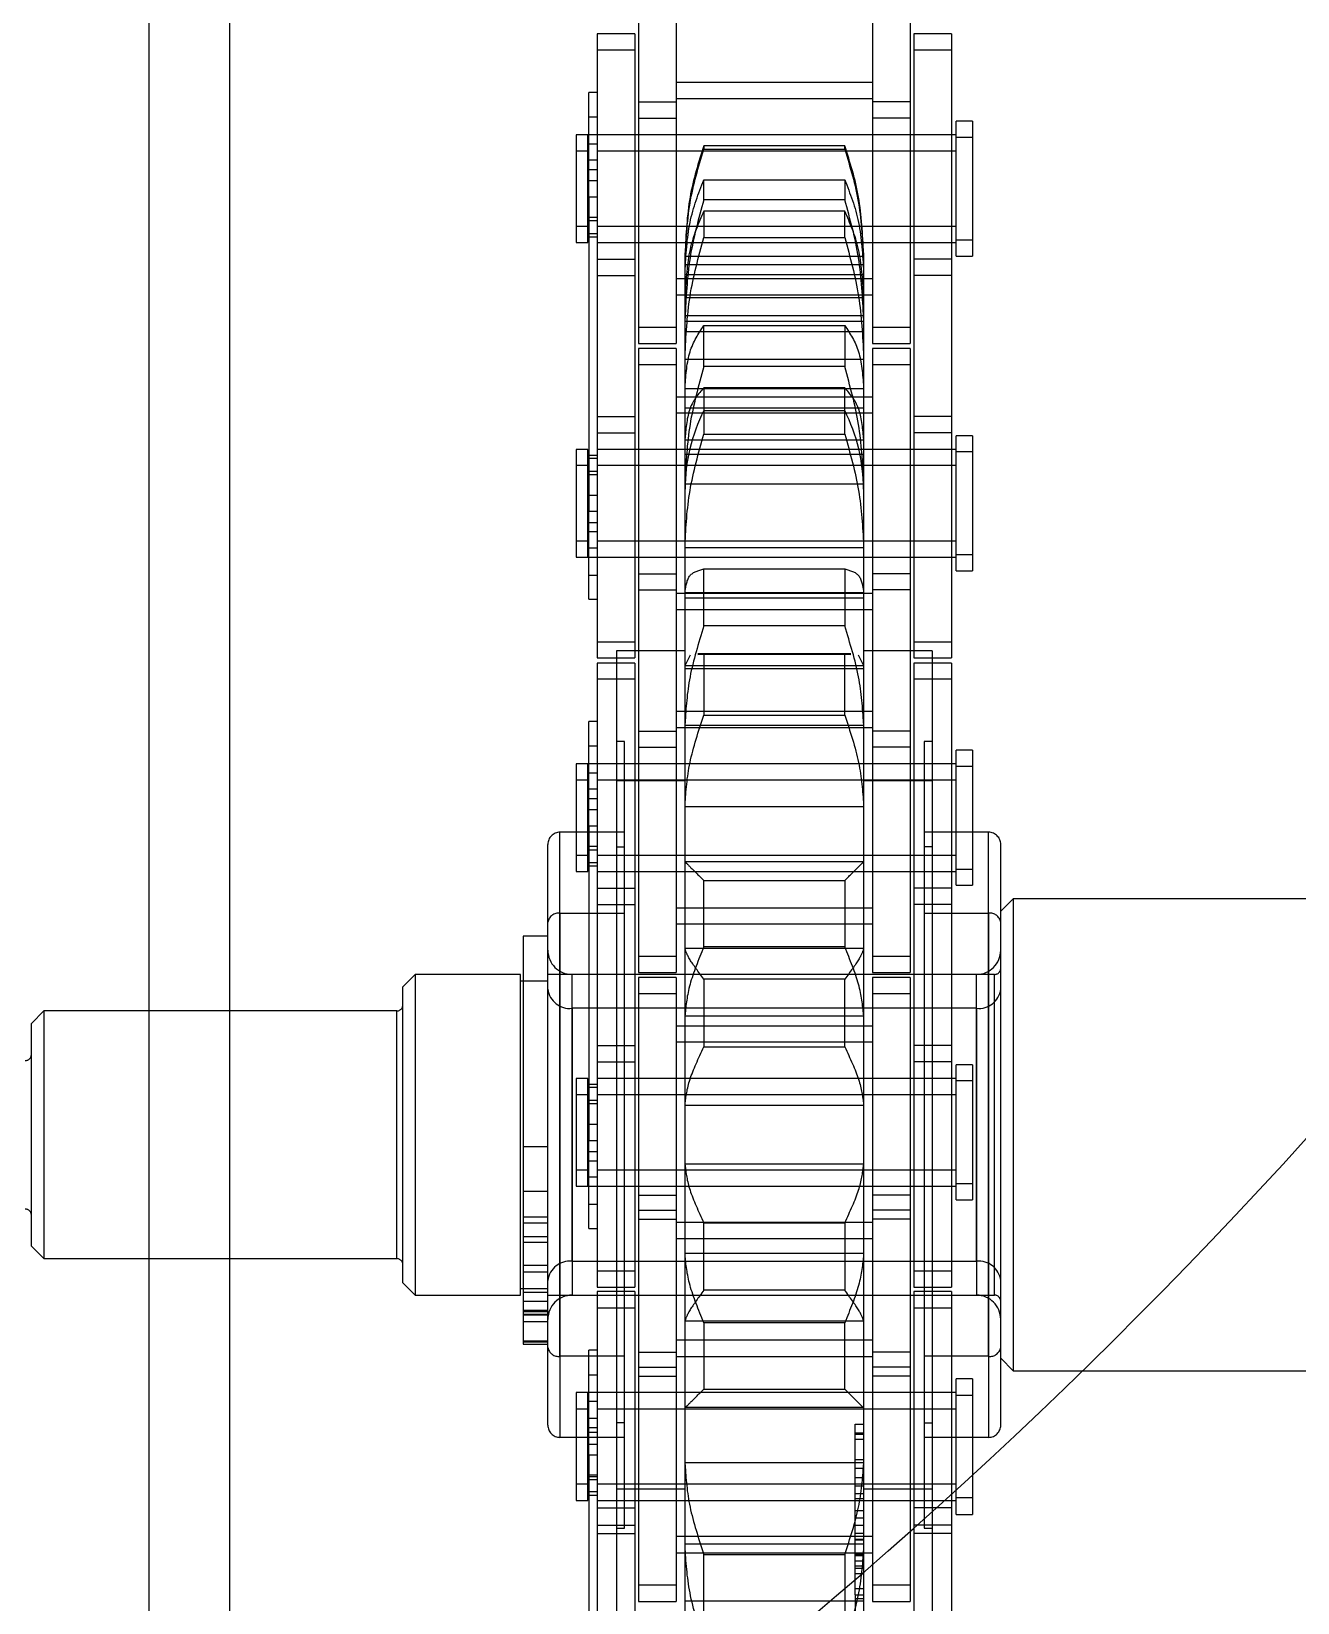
# Model space of a CAD drawing. Header units: metres. Extents: x 0 to 63075, y 0 to 44550.
# Drawn here: x 13773.7 to 13824.9, y 27575.9 to 27639.4 of the extents above; entities that cross this region are included whole.
import ezdxf

# ---------------------------------------------------------------- set-up
doc = ezdxf.new("R2010")
doc.units = ezdxf.units.M
doc.header["$LTSCALE"] = 75
doc.linetypes.add('HIDDEN2', pattern=[4.7625, 3.175, -1.5875])
for name, color, linetype in [('SDM', 7, 'Continuous'), ('SL1', 8, 'Continuous'), ('SL4', 4, 'Continuous'), ('ST1', 7, 'HIDDEN2')]:
    doc.layers.add(name, color=color, linetype=linetype)

# ---------------------------------------------------------------- blocks, each defined once
blk = doc.blocks.new('A$C1d93b9d1')
at = {"layer": 'SL1'}
for centre, major_axis, start_param, end_param in [((5493.801, 3399.354), (-75.435, -153.963), 0.687373, 4.019336), ((5517.661, 3387.663), (-75.435, -153.963), 0.687373, 3.141593), ((5517.661, 3387.663), (75.435, 153.963), 3.828966, 6.283185), ((5541.521, 3375.973), (75.435, 153.963), 3.828966, 6.283185)]:
    blk.add_ellipse(centre, major_axis=major_axis, ratio=0.705012, start_param=start_param, end_param=end_param, dxfattribs=at)
blk = doc.blocks.new('A$C429c7d53')
at = {"layer": 'SL4'}
blk.add_line((57.76, 215), (57.76, 1004.763), dxfattribs=at)
at = {"layer": 'ST1'}
for p, q in [((57.76, 215), (57.76, 1004.763)), ((60.997, 1004.763), (60.997, 4.763)), ((77.515, 552.162), (77.515, 545.812)), ((79.035, 552.162), (79.035, 545.812)), ((86.965, 552.162), (86.965, 545.812)), ((88.485, 552.162), (88.485, 545.812)), ((75.843, 549.212), (75.843, 548.557)), ((77.363, 549.212), (75.843, 549.212)), ((77.363, 549.212), (77.363, 548.557)), ((88.637, 549.212), (88.637, 548.557)), ((90.157, 549.212), (88.637, 549.212)), ((90.157, 549.212), (90.157, 548.557)), ((75.843, 548.557), (75.843, 539.462)), ((77.363, 548.557), (75.843, 548.557)), ((77.363, 548.557), (77.363, 539.462)), ((88.637, 548.557), (88.637, 539.462)), ((90.157, 548.557), (88.637, 548.557)), ((90.157, 548.557), (90.157, 539.462)), ((86.965, 547.252), (79.035, 547.252)), ((75.511, 545.867), (75.511, 546.844)), ((75.843, 546.844), (75.511, 546.844)), ((77.515, 546.467), (79.035, 546.467)), ((86.965, 546.597), (79.035, 546.597)), ((88.485, 546.467), (86.965, 546.467)), ((75.511, 545.867), (75.843, 545.867)), ((75.511, 542.637), (75.511, 545.867)), ((77.515, 545.812), (79.035, 545.812)), ((77.515, 545.812), (77.515, 536.717)), ((79.035, 545.812), (79.035, 536.717)), ((88.485, 545.812), (86.965, 545.812)), ((86.965, 545.812), (86.965, 536.717)), ((88.485, 545.812), (88.485, 536.717)), ((90.342, 545.035), (90.342, 545.69)), ((91, 545.69), (90.342, 545.69)), ((91, 545.69), (91, 545.035)), ((75, 545.137), (75, 544.482)), ((75.474, 545.137), (75, 545.137)), ((75.474, 544.482), (75.474, 545.137)), ((77.363, 545.137), (75.511, 545.137)), ((90.342, 545.137), (75.843, 545.137)), ((79.035, 545.137), (77.515, 545.137)), ((86.965, 545.137), (79.035, 545.137)), ((88.485, 545.137), (86.965, 545.137)), ((90.157, 545.137), (88.637, 545.137)), ((90.342, 540.238), (90.342, 545.035)), ((91, 545.035), (90.342, 545.035)), ((91, 545.035), (91, 540.238)), ((75, 544.482), (75, 540.792)), ((75.474, 544.482), (75, 544.482)), ((75.843, 544.768), (75.474, 544.768)), ((75.474, 540.792), (75.474, 544.482)), ((77.363, 544.482), (75.843, 544.482)), ((90.342, 544.482), (75.843, 544.482)), ((79.035, 544.482), (77.515, 544.482)), ((86.965, 544.482), (79.035, 544.482)), ((80.157, 544.697), (80.157, 544.557)), ((85.843, 544.697), (80.157, 544.697)), ((80.157, 544.557), (85.843, 544.557)), ((85.843, 544.557), (85.843, 544.697)), ((88.485, 544.482), (86.965, 544.482)), ((90.157, 544.482), (88.637, 544.482)), ((75.843, 544.113), (75.474, 544.113)), ((75.511, 543.744), (75.843, 543.744)), ((75.511, 543.292), (75.843, 543.292)), ((80.157, 543.322), (85.843, 543.322)), ((80.157, 542.517), (80.157, 543.322)), ((85.843, 543.322), (85.843, 542.517)), ((75.511, 542.637), (75.843, 542.637)), ((75.511, 542.637), (75.511, 529.937)), ((85.843, 542.517), (80.157, 542.517)), ((75.474, 541.816), (75.843, 541.816)), ((80.157, 542.061), (80.157, 540.992)), ((85.843, 542.061), (80.157, 542.061)), ((85.843, 540.992), (85.843, 542.061)), ((75, 541.447), (75.474, 541.447)), ((75.474, 541.161), (75.843, 541.161)), ((75.511, 541.673), (75.843, 541.673)), ((75.843, 541.447), (77.363, 541.447)), ((75.843, 541.447), (90.342, 541.447)), ((77.515, 541.447), (79.035, 541.447)), ((79.035, 541.447), (86.965, 541.447)), ((86.965, 541.447), (88.485, 541.447)), ((88.637, 541.447), (90.157, 541.447)), ((75, 540.792), (75.474, 540.792)), ((75.511, 541.018), (75.843, 541.018)), ((75.843, 540.792), (77.363, 540.792)), ((75.843, 540.792), (90.342, 540.792)), ((77.515, 540.792), (79.035, 540.792)), ((79.035, 540.792), (86.965, 540.792)), ((80.157, 540.992), (85.843, 540.992)), ((86.965, 540.792), (88.485, 540.792)), ((88.637, 540.792), (90.157, 540.792)), ((90.342, 540.893), (91, 540.893)), ((75.843, 540.117), (77.363, 540.117)), ((79.395, 540.021), (79.395, 540.37)), ((86.605, 540.22), (79.395, 540.22)), ((79.395, 539.894), (79.395, 540.021)), ((86.605, 539.894), (79.395, 539.894)), ((79.395, 538.638), (79.395, 539.894)), ((86.605, 540.37), (86.605, 540.021)), ((86.605, 540.021), (86.605, 539.894)), ((86.605, 539.894), (86.605, 538.655)), ((90.157, 540.117), (88.637, 540.117)), ((90.342, 540.238), (91, 540.238)), ((75.843, 539.462), (77.363, 539.462)), ((75.843, 539.462), (75.843, 533.112)), ((77.363, 539.462), (77.363, 533.112)), ((79.035, 539.332), (86.965, 539.332)), ((86.605, 539.483), (79.395, 539.483)), ((90.157, 539.462), (88.637, 539.462)), ((88.637, 539.462), (88.637, 533.112)), ((90.157, 539.462), (90.157, 533.112)), ((79.035, 538.677), (86.965, 538.677)), ((79.395, 536.195), (79.395, 538.661)), ((86.605, 538.661), (86.605, 536.195)), ((86.605, 538.555), (79.395, 538.555)), ((77.515, 537.372), (79.035, 537.372)), ((79.395, 537.843), (86.605, 537.843)), ((86.605, 537.607), (79.395, 537.607)), ((80.157, 537.436), (85.843, 537.436)), ((80.157, 535.783), (80.157, 537.436)), ((85.843, 537.436), (85.843, 535.783)), ((86.965, 537.372), (88.485, 537.372)), ((77.515, 536.717), (79.035, 536.717)), ((79.395, 537.194), (86.605, 537.194)), ((86.965, 536.717), (88.485, 536.717)), ((77.515, 536.512), (77.515, 535.857)), ((79.035, 536.512), (77.515, 536.512)), ((79.035, 536.512), (79.035, 535.857)), ((79.395, 536.068), (79.395, 536.195)), ((86.605, 536.068), (79.395, 536.068)), ((79.395, 532.888), (79.395, 536.068)), ((86.605, 536.195), (86.605, 536.068)), ((86.605, 536.068), (86.605, 532.888)), ((86.965, 536.512), (86.965, 535.857)), ((88.485, 536.512), (86.965, 536.512)), ((88.485, 536.512), (88.485, 535.857)), ((77.515, 535.857), (77.515, 526.762)), ((79.035, 535.857), (77.515, 535.857)), ((79.035, 535.857), (79.035, 526.762)), ((85.843, 535.783), (80.157, 535.783)), ((86.965, 535.857), (86.965, 526.762)), ((88.485, 535.857), (86.965, 535.857)), ((88.485, 535.857), (88.485, 526.762)), ((86.605, 534.884), (79.395, 534.884)), ((80.157, 534.925), (80.157, 534.009)), ((85.843, 534.925), (80.157, 534.925)), ((85.843, 534.009), (85.843, 534.925)), ((86.965, 534.552), (79.035, 534.552)), ((75.843, 533.767), (77.363, 533.767)), ((86.965, 533.897), (79.035, 533.897)), ((79.395, 534.11), (86.605, 534.11)), ((80.157, 534.009), (80.157, 533.057)), ((80.157, 534.009), (85.843, 534.009)), ((85.843, 533.057), (85.843, 534.009)), ((90.157, 533.767), (88.637, 533.767)), ((75.843, 533.112), (77.363, 533.112)), ((75.843, 533.112), (75.843, 524.017)), ((77.363, 533.112), (77.363, 524.017)), ((80.157, 533.057), (85.843, 533.057)), ((90.157, 533.112), (88.637, 533.112)), ((88.637, 533.112), (88.637, 524.017)), ((90.157, 533.112), (90.157, 524.017)), ((90.342, 532.335), (90.342, 532.99)), ((91, 532.99), (90.342, 532.99)), ((91, 532.99), (91, 532.335)), ((75, 532.437), (75, 531.782)), ((75.474, 532.437), (75, 532.437)), ((75.474, 531.782), (75.474, 532.437)), ((77.363, 532.437), (75.843, 532.437)), ((90.342, 532.437), (75.843, 532.437)), ((79.035, 532.437), (77.515, 532.437)), ((86.965, 532.437), (79.035, 532.437)), ((79.395, 530.836), (79.395, 532.888)), ((86.605, 532.815), (79.395, 532.815)), ((86.605, 532.888), (86.605, 530.836)), ((88.485, 532.437), (86.965, 532.437)), ((90.157, 532.437), (88.637, 532.437)), ((90.342, 527.538), (90.342, 532.335)), ((91, 532.335), (90.342, 532.335)), ((91, 532.335), (91, 527.538)), ((75, 531.782), (75, 528.092)), ((75.474, 531.782), (75, 531.782)), ((75.843, 532.068), (75.474, 532.068)), ((75.474, 528.092), (75.474, 531.782)), ((75.511, 532.211), (75.843, 532.211)), ((77.363, 531.782), (75.843, 531.782)), ((90.342, 531.782), (75.843, 531.782)), ((79.035, 531.782), (77.515, 531.782)), ((86.965, 531.782), (79.035, 531.782)), ((79.395, 532.243), (86.605, 532.243)), ((88.485, 531.782), (86.965, 531.782)), ((90.157, 531.782), (88.637, 531.782)), ((75.843, 531.413), (75.474, 531.413)), ((75.511, 531.556), (75.843, 531.556)), ((86.605, 531.033), (79.395, 531.033)), ((75.511, 530.592), (75.843, 530.592)), ((79.395, 528.578), (79.395, 530.836)), ((86.605, 530.836), (86.605, 528.578)), ((75.511, 529.937), (75.843, 529.937)), ((75.511, 526.385), (75.511, 529.937)), ((75.474, 529.116), (75.843, 529.116)), ((75.511, 529.485), (75.843, 529.485)), ((75, 528.747), (75.474, 528.747)), ((75.474, 528.461), (75.843, 528.461)), ((75.843, 528.747), (77.363, 528.747)), ((75.843, 528.747), (90.342, 528.747)), ((77.515, 528.747), (79.035, 528.747)), ((79.035, 528.747), (86.965, 528.747)), ((79.395, 528.466), (79.395, 528.578)), ((86.605, 528.466), (79.395, 528.466)), ((79.395, 523.724), (79.395, 528.466)), ((86.605, 528.578), (86.605, 528.466)), ((86.605, 528.466), (86.605, 523.724)), ((86.965, 528.747), (88.485, 528.747)), ((88.637, 528.747), (90.157, 528.747)), ((75, 528.092), (75.474, 528.092)), ((75.511, 528.092), (77.363, 528.092)), ((75.843, 528.092), (90.342, 528.092)), ((77.515, 528.092), (79.035, 528.092)), ((79.035, 528.092), (86.965, 528.092)), ((86.965, 528.092), (88.485, 528.092)), ((88.637, 528.092), (90.157, 528.092)), ((90.342, 528.193), (91, 528.193)), ((75.511, 527.361), (75.843, 527.361)), ((77.515, 527.417), (79.035, 527.417)), ((80.157, 525.307), (80.157, 527.61)), ((80.157, 527.61), (85.843, 527.61)), ((85.843, 527.61), (85.843, 525.307)), ((88.485, 527.417), (86.965, 527.417)), ((90.342, 527.538), (91, 527.538)), ((77.515, 526.762), (79.035, 526.762)), ((77.515, 526.762), (77.515, 520.412)), ((79.035, 526.762), (79.035, 520.412)), ((79.035, 526.632), (86.965, 526.632)), ((86.605, 526.652), (79.395, 526.652)), ((88.485, 526.762), (86.965, 526.762)), ((86.965, 526.762), (86.965, 520.412)), ((88.485, 526.762), (88.485, 520.412)), ((75.511, 526.385), (75.843, 526.385)), ((79.035, 525.977), (86.965, 525.977)), ((79.395, 526.448), (86.605, 526.448)), ((85.843, 525.307), (80.157, 525.307)), ((75.843, 524.672), (77.363, 524.672)), ((88.637, 524.672), (90.157, 524.672)), ((75.843, 524.017), (77.363, 524.017)), ((76.625, 524.307), (76.625, 519.074)), ((79.395, 524.307), (76.625, 524.307)), ((79.597, 524.128), (79.395, 523.724)), ((86.085, 524.187), (79.915, 524.187)), ((80.157, 524.152), (79.915, 524.142)), ((80.157, 524.152), (80.157, 521.71)), ((85.843, 524.152), (80.157, 524.152)), ((85.843, 521.71), (85.843, 524.152)), ((86.085, 524.142), (85.843, 524.152)), ((86.605, 523.724), (86.403, 524.128)), ((89.375, 524.307), (86.605, 524.307)), ((88.637, 524.017), (90.157, 524.017)), ((89.375, 524.307), (89.375, 519.074)), ((75.843, 523.812), (75.843, 523.157)), ((77.363, 523.812), (75.843, 523.812)), ((77.363, 523.812), (77.363, 523.157)), ((79.395, 518.088), (79.395, 523.724)), ((86.605, 523.692), (79.395, 523.692)), ((79.395, 523.587), (86.605, 523.587)), ((86.605, 523.724), (86.605, 518.088)), ((88.637, 523.812), (88.637, 523.157)), ((90.157, 523.812), (88.637, 523.812)), ((90.157, 523.812), (90.157, 523.157)), ((75.843, 523.157), (75.843, 514.062)), ((77.363, 523.157), (75.843, 523.157)), ((77.363, 523.157), (77.363, 514.062)), ((88.637, 523.157), (88.637, 514.062)), ((90.157, 523.157), (88.637, 523.157)), ((90.157, 523.157), (90.157, 514.062)), ((86.965, 521.852), (79.035, 521.852)), ((80.157, 521.71), (85.843, 521.71)), ((75.511, 520.467), (75.511, 521.444)), ((75.843, 521.444), (75.511, 521.444)), ((77.515, 521.067), (79.035, 521.067)), ((86.965, 521.197), (79.035, 521.197)), ((86.605, 521.29), (79.395, 521.29)), ((88.485, 521.067), (86.965, 521.067)), ((75.511, 520.467), (75.843, 520.467)), ((75.511, 517.237), (75.511, 520.467)), ((76.944, 520.642), (76.625, 520.642)), ((76.944, 516.39), (76.944, 520.642)), ((77.515, 520.412), (79.035, 520.412)), ((77.515, 520.412), (77.515, 511.317)), ((79.035, 520.412), (79.035, 511.317)), ((88.485, 520.412), (86.965, 520.412)), ((86.965, 520.412), (86.965, 511.317)), ((88.485, 520.412), (88.485, 511.317)), ((89.056, 520.642), (89.056, 516.39)), ((89.375, 520.642), (89.056, 520.642)), ((90.342, 519.635), (90.342, 520.29)), ((91, 520.29), (90.342, 520.29)), ((91, 520.29), (91, 519.635)), ((75, 519.737), (75, 519.082)), ((75.474, 519.737), (75, 519.737)), ((75.474, 519.082), (75.474, 519.737)), ((77.363, 519.737), (75.511, 519.737)), ((90.342, 519.737), (75.843, 519.737)), ((79.035, 519.737), (77.515, 519.737)), ((86.965, 519.737), (79.035, 519.737)), ((88.485, 519.737), (86.965, 519.737)), ((90.157, 519.737), (88.637, 519.737)), ((90.342, 514.838), (90.342, 519.635)), ((91, 519.635), (90.342, 519.635)), ((91, 519.635), (91, 514.838)), ((75, 519.082), (75, 515.392)), ((75.474, 519.082), (75, 519.082)), ((75.843, 519.368), (75.474, 519.368)), ((75.474, 515.392), (75.474, 519.082)), ((77.363, 519.082), (75.843, 519.082)), ((90.342, 519.082), (75.843, 519.082)), ((76.625, 519.074), (76.625, 485.219)), ((76.625, 519.074), (79.395, 519.074)), ((79.035, 519.082), (77.515, 519.082)), ((86.965, 519.082), (79.035, 519.082)), ((86.605, 519.074), (89.375, 519.074)), ((88.485, 519.082), (86.965, 519.082)), ((90.157, 519.082), (88.637, 519.082)), ((89.375, 519.074), (89.375, 485.219)), ((75.843, 518.713), (75.474, 518.713)), ((75.511, 518.344), (75.843, 518.344)), ((75.511, 517.892), (75.843, 517.892)), ((79.395, 518.005), (79.395, 518.088)), ((86.605, 518.005), (79.395, 518.005)), ((79.395, 512.285), (79.395, 518.005)), ((86.605, 518.088), (86.605, 518.005)), ((86.605, 518.005), (86.605, 512.285)), ((75.511, 517.237), (75.843, 517.237)), ((75.511, 517.237), (75.511, 504.537)), ((73.855, 513.349), (73.855, 516.489)), ((76.944, 516.978), (74.344, 516.978)), ((74.344, 495.818), (74.344, 516.962)), ((75.474, 516.416), (75.843, 516.416)), ((91.656, 516.978), (89.056, 516.978)), ((91.656, 495.818), (91.656, 516.962)), ((92.145, 513.349), (92.145, 516.489)), ((75, 516.047), (75.474, 516.047)), ((75.474, 515.761), (75.843, 515.761)), ((75.511, 516.273), (75.843, 516.273)), ((75.843, 516.047), (77.363, 516.047)), ((75.843, 516.047), (90.342, 516.047)), ((76.625, 516.39), (76.944, 516.39)), ((76.944, 488.883), (76.944, 516.39)), ((77.515, 516.047), (79.035, 516.047)), ((79.035, 516.047), (86.965, 516.047)), ((86.605, 515.779), (79.395, 515.779)), ((86.965, 516.047), (88.485, 516.047)), ((88.637, 516.047), (90.157, 516.047)), ((89.375, 516.39), (89.056, 516.39)), ((89.056, 516.39), (89.056, 488.883)), ((75, 515.392), (75.474, 515.392)), ((75.511, 515.618), (75.843, 515.618)), ((75.843, 515.392), (77.363, 515.392)), ((75.843, 515.392), (90.342, 515.392)), ((77.515, 515.392), (79.035, 515.392)), ((79.035, 515.392), (86.965, 515.392)), ((86.965, 515.392), (88.485, 515.392)), ((88.637, 515.392), (90.157, 515.392)), ((90.342, 515.493), (91, 515.493)), ((75.843, 514.717), (77.363, 514.717)), ((80.157, 512.354), (80.157, 515.027)), ((80.157, 515.027), (85.843, 515.027)), ((85.843, 515.027), (85.843, 512.354)), ((90.157, 514.717), (88.637, 514.717)), ((90.342, 514.838), (91, 514.838)), ((75.843, 514.062), (77.363, 514.062)), ((75.843, 514.062), (75.843, 507.712)), ((77.363, 514.062), (77.363, 507.712)), ((79.035, 513.932), (86.965, 513.932)), ((90.157, 514.062), (88.637, 514.062)), ((88.637, 514.062), (88.637, 507.712)), ((90.157, 514.062), (90.157, 507.712)), ((92.645, 514.288), (92.145, 513.788)), ((92.645, 514.288), (92.645, 511.737)), ((123.235, 514.288), (92.645, 514.288)), ((73.855, 493.036), (73.855, 513.349)), ((74.344, 513.707), (74.344, 492.563)), ((74.344, 513.707), (76.944, 513.707)), ((79.035, 513.277), (86.965, 513.277)), ((89.056, 513.707), (91.656, 513.707)), ((91.656, 513.707), (91.656, 492.563)), ((92.145, 493.036), (92.145, 513.349)), ((72.855, 512.785), (72.855, 504.287)), ((73.855, 512.785), (72.855, 512.785)), ((77.515, 511.972), (79.035, 511.972)), ((86.605, 512.285), (79.395, 512.285)), ((79.395, 512.272), (79.395, 512.285)), ((79.395, 505.99), (79.395, 512.272)), ((85.843, 512.354), (80.157, 512.354)), ((86.605, 512.285), (86.605, 512.272)), ((86.605, 512.272), (86.605, 505.99)), ((86.965, 511.972), (88.485, 511.972)), ((92.645, 511.737), (92.645, 495.238)), ((68.5, 511.238), (68, 510.738)), ((68, 509.138), (68, 510.738)), ((68.5, 511.238), (68.5, 509.504)), ((72.755, 511.238), (68.5, 511.238)), ((72.755, 498.288), (72.755, 511.238)), ((73.855, 510.963), (72.755, 510.963)), ((73.855, 510.963), (72.855, 510.963)), ((91.895, 511.238), (73.855, 511.238)), ((91.168, 511.238), (74.832, 511.238)), ((74.832, 499.655), (74.832, 511.225)), ((77.515, 511.317), (79.035, 511.317)), ((77.515, 511.112), (77.515, 510.457)), ((79.035, 511.112), (77.515, 511.112)), ((79.035, 511.112), (79.035, 510.457)), ((80.157, 511.04), (80.157, 508.318)), ((85.843, 511.04), (80.157, 511.04)), ((85.843, 508.318), (85.843, 511.04)), ((86.965, 511.317), (88.485, 511.317)), ((86.965, 511.112), (86.965, 510.457)), ((88.485, 511.112), (86.965, 511.112)), ((88.485, 511.112), (88.485, 510.457)), ((91.168, 499.655), (91.168, 511.225)), ((91.895, 498.289), (91.895, 511.236)), ((77.515, 510.457), (77.515, 501.362)), ((79.035, 510.457), (77.515, 510.457)), ((79.035, 510.457), (79.035, 501.362)), ((86.965, 510.457), (86.965, 501.362)), ((88.485, 510.457), (86.965, 510.457)), ((88.485, 510.457), (88.485, 501.362)), ((53.5, 509.763), (53, 509.263)), ((53.5, 509.763), (53.5, 508.424)), ((67.75, 509.763), (53.5, 509.763)), ((67.75, 499.773), (67.75, 509.75)), ((68.5, 509.504), (68.5, 498.288)), ((74.832, 509.87), (74.832, 498.3)), ((91.168, 509.87), (74.832, 509.87)), ((86.605, 509.554), (79.395, 509.554)), ((91.168, 509.87), (91.168, 498.3)), ((53, 508.058), (53, 509.263)), ((68, 498.788), (68, 509.138)), ((86.965, 509.152), (79.035, 509.152)), ((53.5, 508.424), (53.5, 499.763)), ((75.843, 508.367), (77.363, 508.367)), ((86.965, 508.497), (79.035, 508.497)), ((80.157, 508.318), (85.843, 508.318)), ((90.157, 508.367), (88.637, 508.367)), ((53, 500.263), (53, 508.058)), ((75.843, 507.712), (77.363, 507.712)), ((75.843, 507.712), (75.843, 498.617)), ((77.363, 507.712), (77.363, 498.617)), ((90.157, 507.712), (88.637, 507.712)), ((88.637, 507.712), (88.637, 498.617)), ((90.157, 507.712), (90.157, 498.617)), ((90.342, 506.935), (90.342, 507.59)), ((91, 507.59), (90.342, 507.59)), ((91, 507.59), (91, 506.935)), ((75, 507.037), (75, 506.382)), ((75.474, 507.037), (75, 507.037)), ((75.474, 506.382), (75.474, 507.037)), ((77.363, 507.037), (75.843, 507.037)), ((90.342, 507.037), (75.843, 507.037)), ((79.035, 507.037), (77.515, 507.037)), ((86.965, 507.037), (79.035, 507.037)), ((88.485, 507.037), (86.965, 507.037)), ((90.157, 507.037), (88.637, 507.037)), ((90.342, 502.138), (90.342, 506.935)), ((91, 506.935), (90.342, 506.935)), ((91, 506.935), (91, 502.138)), ((75, 506.382), (75, 502.692)), ((75.474, 506.382), (75, 506.382)), ((75.843, 506.668), (75.474, 506.668)), ((75.474, 502.692), (75.474, 506.382)), ((75.511, 506.811), (75.843, 506.811)), ((77.363, 506.382), (75.843, 506.382)), ((90.342, 506.382), (75.843, 506.382)), ((79.035, 506.382), (77.515, 506.382)), ((86.965, 506.382), (79.035, 506.382)), ((88.485, 506.382), (86.965, 506.382)), ((90.157, 506.382), (88.637, 506.382)), ((75.843, 506.013), (75.474, 506.013)), ((75.511, 506.156), (75.843, 506.156)), ((79.395, 505.946), (79.395, 505.99)), ((86.605, 505.946), (79.395, 505.946)), ((79.395, 499.971), (79.395, 505.946)), ((86.605, 505.99), (86.605, 505.946)), ((86.605, 505.946), (86.605, 499.971)), ((75.511, 505.192), (75.843, 505.192)), ((75.511, 504.537), (75.843, 504.537)), ((75.511, 500.985), (75.511, 504.537)), ((72.855, 504.287), (73.855, 504.287)), ((72.855, 504.287), (72.855, 502.491)), ((75.474, 503.716), (75.843, 503.716)), ((75.511, 504.085), (75.843, 504.085)), ((75, 503.347), (75.474, 503.347)), ((75.843, 503.347), (77.363, 503.347)), ((75.843, 503.347), (90.342, 503.347)), ((77.515, 503.347), (79.035, 503.347)), ((79.035, 503.347), (86.965, 503.347)), ((86.605, 503.579), (79.395, 503.579)), ((86.965, 503.347), (88.485, 503.347)), ((88.637, 503.347), (90.157, 503.347)), ((72.855, 502.491), (73.855, 502.491)), ((72.855, 502.491), (72.855, 501.456)), ((75, 502.692), (75.474, 502.692)), ((75.474, 503.061), (75.843, 503.061)), ((75.511, 502.692), (77.363, 502.692)), ((75.843, 502.692), (90.342, 502.692)), ((77.515, 502.692), (79.035, 502.692)), ((79.035, 502.692), (86.965, 502.692)), ((86.965, 502.692), (88.485, 502.692)), ((88.637, 502.692), (90.157, 502.692)), ((90.342, 502.793), (91, 502.793)), ((75.511, 501.961), (75.843, 501.961)), ((77.515, 502.323), (79.035, 502.323)), ((88.485, 502.323), (86.965, 502.323)), ((90.342, 502.138), (91, 502.138)), ((72.855, 501.456), (73.855, 501.456)), ((72.855, 501.456), (72.855, 500.658)), ((73.855, 501.196), (72.855, 501.196)), ((77.515, 501.722), (79.035, 501.722)), ((77.515, 501.362), (79.035, 501.362)), ((77.515, 501.362), (77.515, 495.012)), ((79.035, 501.362), (79.035, 495.012)), ((79.035, 501.232), (86.965, 501.232)), ((80.157, 498.485), (80.157, 501.207)), ((80.157, 501.207), (85.843, 501.207)), ((85.843, 501.207), (85.843, 498.485)), ((88.485, 501.722), (86.965, 501.722)), ((88.485, 501.362), (86.965, 501.362)), ((86.965, 501.362), (86.965, 495.012)), ((88.485, 501.362), (88.485, 495.012)), ((72.855, 500.66), (73.855, 500.66)), ((72.855, 500.658), (73.855, 500.658)), ((72.855, 500.658), (72.855, 498.41)), ((75.511, 500.985), (75.843, 500.985)), ((79.035, 500.577), (86.965, 500.577)), ((53, 500.263), (53.5, 499.763)), ((72.855, 500.423), (73.855, 500.423)), ((86.605, 499.971), (79.395, 499.971)), ((79.395, 499.915), (79.395, 499.971)), ((79.395, 493.745), (79.395, 499.915)), ((86.605, 499.971), (86.605, 499.915)), ((86.605, 499.915), (86.605, 493.745)), ((53.5, 499.763), (67.75, 499.763)), ((72.855, 499.496), (73.855, 499.496)), ((74.832, 499.655), (91.168, 499.655)), ((75.843, 499.272), (77.363, 499.272)), ((88.637, 499.272), (90.157, 499.272)), ((68, 498.788), (68.5, 498.288)), ((73.855, 499.219), (72.855, 499.219)), ((68.5, 498.288), (72.755, 498.288)), ((72.755, 498.563), (73.855, 498.563)), ((72.855, 498.563), (73.855, 498.563)), ((72.855, 498.41), (73.855, 498.41)), ((72.855, 498.41), (72.855, 498.044)), ((72.855, 498.044), (73.855, 498.044)), ((72.855, 498.044), (72.855, 496.404)), ((73.855, 498.288), (91.895, 498.288)), ((74.832, 498.288), (91.168, 498.288)), ((75.843, 498.617), (77.363, 498.617)), ((75.843, 498.435), (75.843, 497.757)), ((77.363, 498.435), (75.843, 498.435)), ((77.363, 498.435), (77.363, 497.757)), ((85.843, 498.485), (80.157, 498.485)), ((88.637, 498.617), (90.157, 498.617)), ((88.637, 498.435), (88.637, 497.757)), ((90.157, 498.435), (88.637, 498.435)), ((90.157, 498.435), (90.157, 497.757)), ((73.855, 497.668), (72.855, 497.668)), ((72.855, 497.628), (73.855, 497.628)), ((72.855, 497.519), (73.855, 497.519)), ((72.855, 497.498), (73.855, 497.498)), ((75.843, 497.757), (75.843, 488.662)), ((77.363, 497.757), (75.843, 497.757)), ((77.363, 497.757), (77.363, 488.662)), ((88.637, 497.757), (88.637, 488.662)), ((90.157, 497.757), (88.637, 497.757)), ((90.157, 497.757), (90.157, 488.662)), ((72.855, 497.224), (73.855, 497.224)), ((86.605, 497.24), (79.395, 497.24)), ((80.157, 497.171), (80.157, 494.498)), ((85.843, 497.171), (80.157, 497.171)), ((85.843, 494.498), (85.843, 497.171)), ((72.855, 496.446), (73.855, 496.446)), ((72.855, 496.404), (73.855, 496.404)), ((72.855, 496.404), (72.855, 496.307)), ((72.855, 496.307), (73.855, 496.307)), ((86.965, 496.475), (79.035, 496.475)), ((76.944, 495.818), (74.344, 495.818)), ((75.511, 495.068), (75.511, 496.067)), ((75.843, 496.067), (75.511, 496.067)), ((77.515, 495.985), (79.035, 495.985)), ((86.965, 495.797), (79.035, 495.797)), ((88.485, 495.985), (86.965, 495.985)), ((91.656, 495.818), (89.056, 495.818)), ((92.145, 495.738), (92.645, 495.238)), ((75.511, 495.068), (75.843, 495.068)), ((75.511, 491.837), (75.511, 495.068)), ((77.515, 495.383), (79.035, 495.383)), ((77.515, 495.012), (79.035, 495.012)), ((77.515, 495.012), (77.515, 485.917)), ((79.035, 495.012), (79.035, 485.917)), ((88.485, 495.383), (86.965, 495.383)), ((88.485, 495.012), (86.965, 495.012)), ((86.965, 495.012), (86.965, 485.917)), ((88.485, 495.012), (88.485, 485.917)), ((90.342, 494.235), (90.342, 494.913)), ((91, 494.913), (90.342, 494.913)), ((91, 494.913), (91, 494.235)), ((92.645, 495.238), (123.235, 495.238)), ((75, 494.36), (75, 493.682)), ((75.474, 494.36), (75, 494.36)), ((75.474, 494.355), (75.474, 494.36)), ((75.474, 493.682), (75.474, 494.355)), ((77.363, 494.36), (75.511, 494.36)), ((90.342, 494.36), (75.843, 494.36)), ((79.035, 494.36), (77.515, 494.36)), ((86.965, 494.36), (79.035, 494.36)), ((80.157, 494.498), (85.843, 494.498)), ((88.485, 494.36), (86.965, 494.36)), ((90.157, 494.36), (88.637, 494.36)), ((90.342, 489.438), (90.342, 494.235)), ((91, 494.235), (90.342, 494.235)), ((91, 494.235), (91, 489.438)), ((75, 493.682), (75, 489.992)), ((75.474, 493.682), (75, 493.682)), ((75.843, 493.991), (75.474, 493.991)), ((75.474, 489.992), (75.474, 493.682)), ((77.363, 493.682), (75.843, 493.682)), ((90.342, 493.682), (75.843, 493.682)), ((79.035, 493.682), (77.515, 493.682)), ((86.965, 493.682), (79.035, 493.682)), ((86.605, 493.746), (79.395, 493.746)), ((79.395, 488.235), (79.395, 493.745)), ((86.605, 493.745), (86.605, 488.235)), ((88.485, 493.682), (86.965, 493.682)), ((90.157, 493.682), (88.637, 493.682)), ((75.843, 493.313), (75.474, 493.313)), ((75.511, 492.944), (75.843, 492.944)), ((76.944, 493.135), (76.625, 493.135)), ((86.27, 492.728), (86.27, 493.079)), ((86.27, 493.079), (86.605, 493.079)), ((89.056, 493.135), (89.375, 493.135)), ((74.344, 492.548), (76.944, 492.548)), ((75.511, 492.762), (75.843, 492.762)), ((86.27, 492.728), (86.605, 492.728)), ((86.27, 491.302), (86.27, 492.728)), ((86.27, 492.675), (86.605, 492.675)), ((86.27, 492.475), (86.605, 492.475)), ((89.056, 492.548), (91.656, 492.548)), ((75.511, 492.268), (75.843, 492.268)), ((75.511, 491.837), (75.843, 491.837)), ((75.511, 491.837), (75.511, 479.137)), ((75.474, 491.039), (75.843, 491.039)), ((86.605, 491.52), (79.395, 491.52)), ((86.27, 491.653), (86.605, 491.653)), ((86.27, 491.302), (86.605, 491.302)), ((86.27, 490.922), (86.27, 491.302)), ((75, 490.67), (75.474, 490.67)), ((75.511, 490.961), (75.843, 490.961)), ((75.511, 490.838), (75.843, 490.838)), ((75.843, 490.67), (77.363, 490.67)), ((75.843, 490.67), (90.342, 490.67)), ((79.395, 490.451), (76.625, 490.451)), ((77.515, 490.67), (79.035, 490.67)), ((79.035, 490.67), (86.965, 490.67)), ((86.27, 490.593), (86.27, 490.922)), ((86.27, 490.922), (86.605, 490.922)), ((86.27, 490.593), (86.605, 490.593)), ((86.27, 489.59), (86.27, 490.593)), ((89.375, 490.451), (86.605, 490.451)), ((86.965, 490.67), (88.485, 490.67)), ((88.637, 490.67), (90.157, 490.67)), ((75, 489.992), (75.474, 489.992)), ((75.474, 490.361), (75.843, 490.361)), ((75.511, 490.218), (75.843, 490.218)), ((75.843, 489.992), (77.363, 489.992)), ((75.843, 489.992), (90.342, 489.992)), ((77.515, 489.992), (79.035, 489.992)), ((79.035, 489.992), (86.965, 489.992)), ((86.27, 490.282), (86.605, 490.282)), ((86.27, 490.083), (86.605, 490.083)), ((86.965, 489.992), (88.485, 489.992)), ((88.637, 489.992), (90.157, 489.992)), ((90.342, 490.116), (91, 490.116)), ((75.843, 489.695), (77.363, 489.695)), ((86.27, 489.292), (86.27, 489.59)), ((86.27, 489.59), (86.605, 489.59)), ((86.27, 489.292), (86.605, 489.292)), ((86.27, 488.442), (86.27, 489.292)), ((90.157, 489.695), (88.637, 489.695)), ((90.342, 489.438), (91, 489.438)), ((75.843, 489), (77.363, 489)), ((75.843, 488.662), (77.363, 488.662)), ((75.843, 488.662), (75.843, 482.312)), ((76.625, 488.883), (76.944, 488.883)), ((77.363, 488.662), (77.363, 482.312)), ((79.035, 488.555), (86.965, 488.555)), ((86.27, 489.003), (86.605, 489.003)), ((86.27, 488.675), (86.605, 488.675)), ((90.157, 489), (88.637, 489)), ((90.157, 488.662), (88.637, 488.662)), ((88.637, 488.662), (88.637, 482.312)), ((89.056, 488.883), (89.375, 488.883)), ((90.157, 488.662), (90.157, 482.312)), ((79.035, 487.877), (86.965, 487.877)), ((86.605, 488.235), (79.395, 488.235)), ((79.395, 488.142), (79.395, 488.235)), ((79.395, 482.829), (79.395, 488.142)), ((86.27, 488.41), (86.27, 488.442)), ((86.27, 488.442), (86.605, 488.442)), ((86.27, 487.56), (86.27, 488.41)), ((86.27, 488.41), (86.605, 488.41)), ((86.605, 488.235), (86.605, 488.142)), ((86.605, 488.142), (86.605, 482.829)), ((80.157, 485.373), (80.157, 487.815)), ((80.157, 487.815), (85.843, 487.815)), ((85.843, 487.815), (85.843, 485.373)), ((86.27, 487.832), (86.605, 487.832)), ((86.27, 487.773), (86.605, 487.773)), ((86.27, 487.265), (86.27, 487.56)), ((86.27, 487.56), (86.605, 487.56)), ((86.27, 487.354), (86.605, 487.354)), ((86.27, 487.265), (86.605, 487.265)), ((86.27, 486.438), (86.27, 487.265)), ((77.515, 486.595), (79.035, 486.595)), ((86.27, 487.054), (86.605, 487.054)), ((86.965, 486.595), (88.485, 486.595)), ((86.27, 486.187), (86.27, 486.438)), ((86.27, 486.438), (86.605, 486.438)), ((86.27, 486.187), (86.605, 486.187)), ((86.27, 486.187), (86.27, 485.331)), ((86.27, 486.043), (86.605, 486.043)), ((77.515, 485.917), (79.035, 485.917)), ((86.605, 485.938), (79.395, 485.938)), ((86.965, 485.917), (88.485, 485.917))]:
    blk.add_line(p, q, dxfattribs=at)
for centre, radius, start, end in [((86.518, 530.803), 7.123, 153.25519, 179.7352), ((79.482, 530.803), 7.123, 0.2648, 26.74481), ((74.344, 516.489), 0.489, 90, 180), ((91.656, 516.489), 0.489, 0, 90), ((74.287, 513.272), 0.439, 82.58211, 169.84495), ((91.713, 513.272), 0.439, 10.15505, 97.41789), ((74.832, 512.215), 0.977, 180, 270), ((91.168, 512.215), 0.977, 270, 0), ((91.895, 511.488), 0.25, 270, 0), ((74.74, 510.758), 0.893, 187.53133, 275.93439), ((91.26, 510.758), 0.893, 264.06561, 352.46867), ((67.75, 510.013), 0.25, 270, 0), ((52.75, 508.013), 0.25, 270, 0), ((52.75, 501.513), 0.25, 0, 90), ((67.75, 499.513), 0.25, 0, 90), ((74.74, 498.767), 0.893, 84.06561, 172.46867), ((91.26, 498.767), 0.893, 7.53133, 95.93439), ((74.832, 497.31), 0.977, 90, 180), ((91.168, 497.31), 0.977, 0, 90), ((91.895, 498.038), 0.25, 0, 90), ((74.287, 496.253), 0.439, 190.15505, 277.41789), ((91.713, 496.253), 0.439, 262.58211, 349.84495), ((74.344, 493.036), 0.489, 180, 270), ((91.656, 493.036), 0.489, 270, 0)]:
    blk.add_arc(centre, radius, start, end, dxfattribs=at)
for points, knots in [([(80.157, 544.697), (79.941, 544.023), (79.508, 542.677), (79.433, 541.121), (79.395, 540.344)], [0, 0, 0, 0, 0.500529, 1, 1, 1, 1]), ([(79.395, 540.021), (79.433, 540.821), (79.508, 542.421), (79.941, 543.844), (80.157, 544.557)], [0, 0, 0, 0, 0.49948, 1, 1, 1, 1]), ([(86.605, 540.344), (86.567, 541.121), (86.492, 542.677), (86.059, 544.023), (85.843, 544.697)], [0, 0, 0, 0, 0.499464, 1, 1, 1, 1]), ([(85.843, 544.557), (86.059, 543.844), (86.492, 542.421), (86.567, 540.821), (86.605, 540.021)], [0, 0, 0, 0, 0.500513, 1, 1, 1, 1]), ([(79.395, 539.595), (79.433, 540.286), (79.508, 541.668), (79.94, 542.77), (80.157, 543.322)], [0, 0, 0, 0, 0.499427, 1, 1, 1, 1]), ([(85.843, 543.322), (86.059, 542.771), (86.492, 541.669), (86.567, 540.286), (86.605, 539.595)], [0, 0, 0, 0, 0.500372, 1, 1, 1, 1]), ([(80.157, 542.517), (79.941, 541.741), (79.508, 540.192), (79.433, 538.554), (79.395, 537.736)], [0, 0, 0, 0, 0.500514, 1, 1, 1, 1]), ([(86.605, 537.736), (86.567, 538.554), (86.492, 540.192), (86.059, 541.741), (85.843, 542.517)], [0, 0, 0, 0, 0.499479, 1, 1, 1, 1]), ([(80.157, 542.061), (79.941, 541.57), (79.508, 540.59), (79.433, 539.303), (79.395, 538.661)], [0, 0, 0, 0, 0.500152, 1, 1, 1, 1]), ([(86.605, 538.661), (86.567, 539.303), (86.492, 540.589), (86.06, 541.569), (85.843, 542.061)], [0, 0, 0, 0, 0.499124, 1, 1, 1, 1]), ([(79.395, 536.195), (79.433, 537.006), (79.508, 538.63), (79.941, 540.204), (80.157, 540.992)], [0, 0, 0, 0, 0.499459, 1, 1, 1, 1]), ([(85.843, 540.992), (86.059, 540.204), (86.492, 538.63), (86.567, 537.006), (86.605, 536.195)], [0, 0, 0, 0, 0.500534, 1, 1, 1, 1]), ([(79.395, 534.967), (79.433, 535.466), (79.508, 536.465), (79.94, 537.112), (80.157, 537.436)], [0, 0, 0, 0, 0.499098, 1, 1, 1, 1]), ([(85.843, 537.436), (86.059, 537.113), (86.492, 536.465), (86.567, 535.466), (86.605, 534.967)], [0, 0, 0, 0, 0.500133, 1, 1, 1, 1]), ([(80.157, 535.783), (79.941, 534.999), (79.508, 533.434), (79.433, 531.912), (79.395, 531.151)], [0, 0, 0, 0, 0.500261, 1, 1, 1, 1]), ([(86.605, 531.151), (86.567, 531.911), (86.492, 533.433), (86.06, 534.999), (85.843, 535.783)], [0, 0, 0, 0, 0.499419, 1, 1, 1, 1]), ([(80.157, 534.925), (79.941, 534.677), (79.508, 534.18), (79.433, 533.319), (79.395, 532.888)], [0, 0, 0, 0, 0.500133, 1, 1, 1, 1]), ([(86.605, 532.888), (86.567, 533.318), (86.492, 534.18), (86.06, 534.677), (85.843, 534.925)], [0, 0, 0, 0, 0.499098, 1, 1, 1, 1]), ([(79.395, 528.578), (79.433, 529.302), (79.508, 530.755), (79.94, 532.289), (80.157, 533.057)], [0, 0, 0, 0, 0.499098, 1, 1, 1, 1]), ([(85.843, 533.057), (86.059, 532.29), (86.492, 530.756), (86.567, 529.304), (86.605, 528.578)], [0, 0, 0, 0, 0.500133, 1, 1, 1, 1]), ([(79.395, 526.696), (79.433, 526.943), (79.508, 527.438), (79.94, 527.552), (80.157, 527.61)], [0, 0, 0, 0, 0.4994185, 1, 1, 1, 1]), ([(85.843, 527.61), (86.059, 527.552), (86.492, 527.438), (86.567, 526.943), (86.605, 526.696)], [0, 0, 0, 0, 0.5002609, 1, 1, 1, 1]), ([(80.157, 525.307), (79.941, 524.61), (79.508, 523.217), (79.433, 521.994), (79.395, 521.383)], [0, 0, 0, 0, 0.500133, 1, 1, 1, 1]), ([(86.605, 521.383), (86.567, 521.993), (86.492, 523.216), (86.06, 524.609), (85.843, 525.307)], [0, 0, 0, 0, 0.499098, 1, 1, 1, 1]), ([(79.395, 518.088), (79.433, 518.639), (79.508, 519.745), (79.94, 521.054), (80.157, 521.71)], [0, 0, 0, 0, 0.499124, 1, 1, 1, 1]), ([(85.843, 521.71), (86.059, 521.055), (86.492, 519.746), (86.567, 518.64), (86.605, 518.088)], [0, 0, 0, 0, 0.500152, 1, 1, 1, 1]), ([(79.395, 515.78), (79.433, 515.745), (79.508, 515.676), (79.941, 515.244), (80.157, 515.027)], [0, 0, 0, 0, 0.499479, 1, 1, 1, 1]), ([(85.843, 515.027), (86.059, 515.244), (86.492, 515.676), (86.567, 515.745), (86.605, 515.78)], [0, 0, 0, 0, 0.500514, 1, 1, 1, 1]), ([(80.157, 512.354), (79.941, 511.827), (79.508, 510.775), (79.433, 509.998), (79.395, 509.61)], [0, 0, 0, 0, 0.500372, 1, 1, 1, 1]), ([(80.157, 511.04), (79.941, 511.333), (79.508, 511.918), (79.433, 512.154), (79.395, 512.272)], [0, 0, 0, 0, 0.500513, 1, 1, 1, 1]), ([(86.605, 509.61), (86.567, 509.998), (86.492, 510.774), (86.06, 511.827), (85.843, 512.354)], [0, 0, 0, 0, 0.499427, 1, 1, 1, 1]), ([(86.605, 512.272), (86.567, 512.154), (86.492, 511.918), (86.059, 511.333), (85.843, 511.04)], [0, 0, 0, 0, 0.49948, 1, 1, 1, 1]), ([(79.395, 505.99), (79.433, 506.303), (79.508, 506.928), (79.941, 507.854), (80.157, 508.318)], [0, 0, 0, 0, 0.499464, 1, 1, 1, 1]), ([(85.843, 508.318), (86.059, 507.854), (86.492, 506.928), (86.567, 506.303), (86.605, 505.99)], [0, 0, 0, 0, 0.500529, 1, 1, 1, 1]), ([(79.395, 503.535), (79.433, 503.222), (79.508, 502.597), (79.941, 501.671), (80.157, 501.207)], [0, 0, 0, 0, 0.499464, 1, 1, 1, 1]), ([(85.843, 501.207), (86.059, 501.671), (86.492, 502.597), (86.567, 503.222), (86.605, 503.535)], [0, 0, 0, 0, 0.500529, 1, 1, 1, 1]), ([(80.157, 497.171), (79.941, 497.698), (79.508, 498.75), (79.433, 499.527), (79.395, 499.915)], [0, 0, 0, 0, 0.500372, 1, 1, 1, 1]), ([(86.605, 499.915), (86.567, 499.527), (86.492, 498.751), (86.06, 497.698), (85.843, 497.171)], [0, 0, 0, 0, 0.499427, 1, 1, 1, 1]), ([(80.157, 498.485), (79.941, 498.192), (79.508, 497.607), (79.433, 497.371), (79.395, 497.253)], [0, 0, 0, 0, 0.500513, 1, 1, 1, 1]), ([(86.605, 497.253), (86.567, 497.371), (86.492, 497.607), (86.059, 498.192), (85.843, 498.485)], [0, 0, 0, 0, 0.49948, 1, 1, 1, 1]), ([(79.395, 493.745), (79.433, 493.78), (79.508, 493.849), (79.941, 494.281), (80.157, 494.498)], [0, 0, 0, 0, 0.499479, 1, 1, 1, 1]), ([(85.843, 494.498), (86.059, 494.281), (86.492, 493.849), (86.567, 493.78), (86.605, 493.745)], [0, 0, 0, 0, 0.500514, 1, 1, 1, 1]), ([(79.395, 491.437), (79.433, 490.886), (79.508, 489.78), (79.94, 488.471), (80.157, 487.815)], [0, 0, 0, 0, 0.499124, 1, 1, 1, 1]), ([(85.843, 487.815), (86.059, 488.47), (86.492, 489.779), (86.567, 490.885), (86.605, 491.437)], [0, 0, 0, 0, 0.500152, 1, 1, 1, 1]), ([(80.157, 484.218), (79.941, 484.915), (79.508, 486.308), (79.433, 487.531), (79.395, 488.142)], [0, 0, 0, 0, 0.500133, 1, 1, 1, 1]), ([(86.605, 488.142), (86.567, 487.532), (86.492, 486.309), (86.06, 484.916), (85.843, 484.218)], [0, 0, 0, 0, 0.499098, 1, 1, 1, 1])]:
    blk.add_open_spline(points, degree=3, knots=knots, dxfattribs=at)

msp = doc.modelspace()

# ---------------------------------------------------------------- block references
at = {"layer": 'SDM'}
for name, p in [('A$C1d93b9d1', (8259.513, 24302.833)), ('A$C429c7d53', (13720.74, 27090.066))]:
    msp.add_blockref(name, p, dxfattribs=at)

doc.saveas('drawing.dxf')
